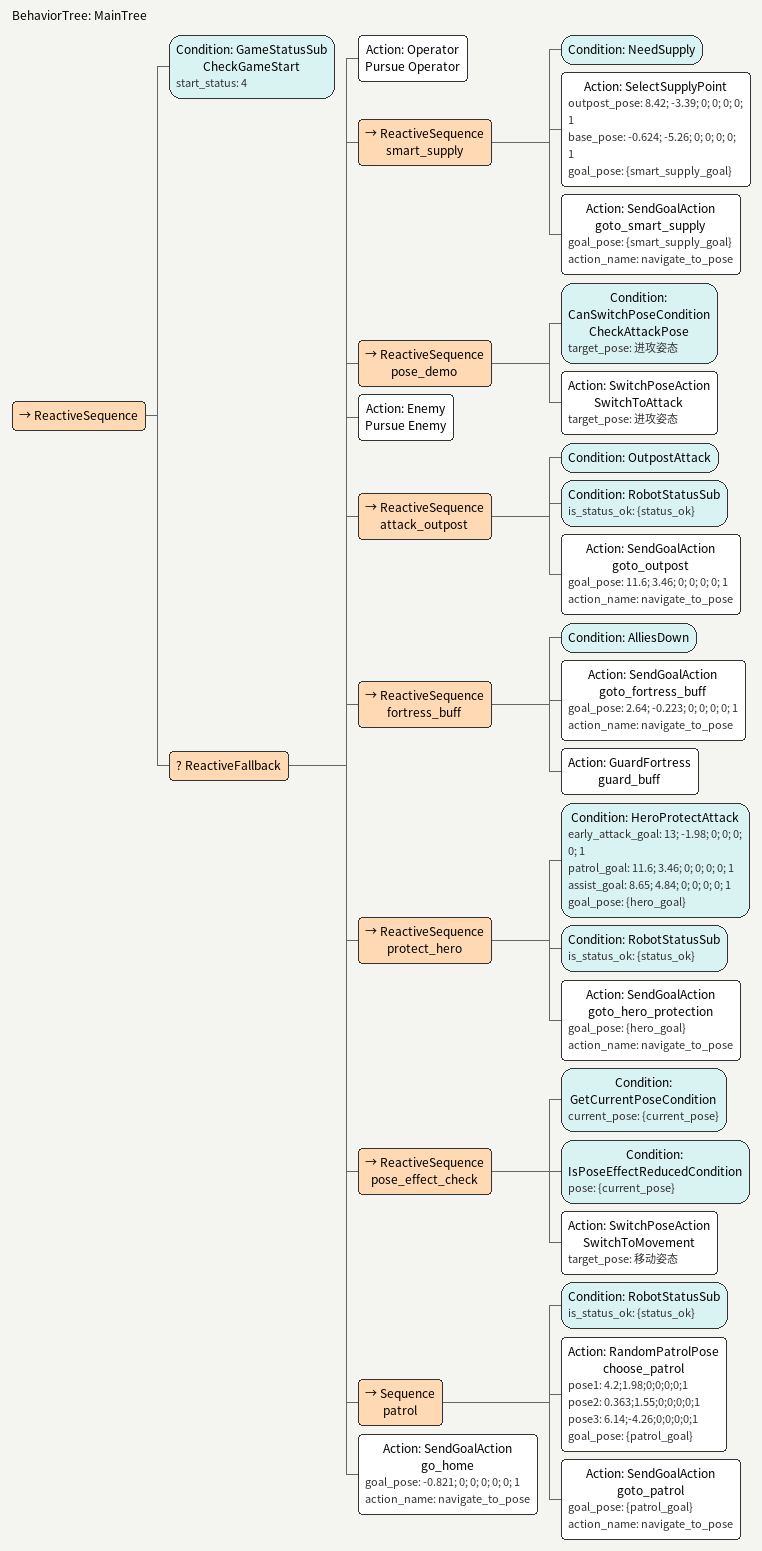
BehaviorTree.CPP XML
<root main_tree_to_execute="MainTree">
    <BehaviorTree ID="MainTree">
      <ReactiveSequence>
        <!-- 0. 等待电控发起"比赛开始"信号 (start_status = 4) -->
        <Condition ID="GameStatusSub" name="CheckGameStart" start_status="4"/>

        <!--  主决策逻辑 -->
        <ReactiveFallback>
          <!-- 优先级1: 前往操作手要求位置-->
           <Action ID="Operator" name="Pursue Operator"/>

          <!-- 优先级2: 智能补给 -->
          <ReactiveSequence name="smart_supply">
            <Condition ID="NeedSupply"/>
            <Action ID="SelectSupplyPoint"
                       outpost_pose="8.42; -3.39; 0; 0; 0; 0; 1"
                       base_pose="-0.624; -5.26; 0; 0; 0; 0; 1"
                       goal_pose="{smart_supply_goal}"/>
            <Action ID="SendGoalAction" name="goto_smart_supply"
                   goal_pose="{smart_supply_goal}"
                   action_name="navigate_to_pose"/>
          </ReactiveSequence>

          <!-- 优先级3: 姿态转换示例 -->
          <ReactiveSequence name="pose_demo">
            <!-- 检查是否可以切换到进攻姿态 -->
            <Condition ID="CanSwitchPoseCondition" name="CheckAttackPose" target_pose="进攻姿态"/>
            <!-- 执行姿态切换到进攻姿态 -->
            <Action ID="SwitchPoseAction" name="SwitchToAttack" target_pose="进攻姿态"/>
          </ReactiveSequence>

          <!-- 优先级4: 前往雷达标定敌方位置-->
          <Action ID="Enemy" name="Pursue Enemy"/>

          <!-- 优先级5: 攻击前哨站（需状态OK+敌方存活） -->
          <ReactiveSequence name="attack_outpost">
            <Condition ID="OutpostAttack"/>
            <Condition ID="RobotStatusSub" is_status_ok="{status_ok}"/>
            <Action ID="SendGoalAction" name="goto_outpost"
                   goal_pose="11.6; 3.46; 0; 0; 0; 0; 1"
                   action_name="navigate_to_pose"/>
          </ReactiveSequence>

           <!-- 优先级6: 检测己方输出机完全阵亡，前往并蹲守基地增益点 -->
          <ReactiveSequence name="fortress_buff">
            <Condition ID="AlliesDown"/>
            <Action ID="SendGoalAction" name="goto_fortress_buff"
                   goal_pose="2.64; -0.223; 0; 0; 0; 0; 1"
                   action_name="navigate_to_pose"/>
            <Action ID="GuardFortress" name="guard_buff"/>
          </ReactiveSequence>

                     <!-- 优先级7: 巡逻保护点 -->
          <ReactiveSequence name="protect_hero">
            <Condition ID="HeroProtectAttack"
                       early_attack_goal="13; -1.98; 0; 0; 0; 0; 1"
                       patrol_goal="11.6; 3.46; 0; 0; 0; 0; 1"
                       assist_goal="8.65; 4.84; 0; 0; 0; 0; 1"
                       goal_pose="{hero_goal}"/>
            <Condition ID="RobotStatusSub" is_status_ok="{status_ok}"/>
            <Action ID="SendGoalAction" name="goto_hero_protection"
                   goal_pose="{hero_goal}"
                   action_name="navigate_to_pose"/>
          </ReactiveSequence>

          <!-- 优先级8: 姿态效果下降检查示例 -->
          <ReactiveSequence name="pose_effect_check">
            <!-- 检查当前姿态效果是否下降 -->
            <Condition ID="GetCurrentPoseCondition" current_pose="{current_pose}"/>
            <Condition ID="IsPoseEffectReducedCondition" pose="{current_pose}"/>
            <!-- 如果效果下降，切换到其他姿态 -->
            <Action ID="SwitchPoseAction" name="SwitchToMovement" target_pose="移动姿态"/>
          </ReactiveSequence>

          <!-- 优先级9: 半场协防-->
            <Sequence name="patrol">
              <Condition ID="RobotStatusSub" is_status_ok="{status_ok}"/>
              <Action ID="RandomPatrolPose" name="choose_patrol"
                     pose1="4.2;1.98;0;0;0;0;1"
                     pose2="0.363;1.55;0;0;0;0;1"
                     pose3="6.14;-4.26;0;0;0;0;1"
                     goal_pose="{patrol_goal}"/>
              <Action ID="SendGoalAction" name="goto_patrol"
                     goal_pose="{patrol_goal}"
                     action_name="navigate_to_pose"/>
            </Sequence>

          <!-- 优先级10: 保底回基地 -->
          <Action ID="SendGoalAction" name="go_home"
                 goal_pose="-0.821; 0; 0; 0; 0; 0; 1"
                 action_name="navigate_to_pose"/>
        </ReactiveFallback>
      </ReactiveSequence>
    </BehaviorTree>
  </root>
